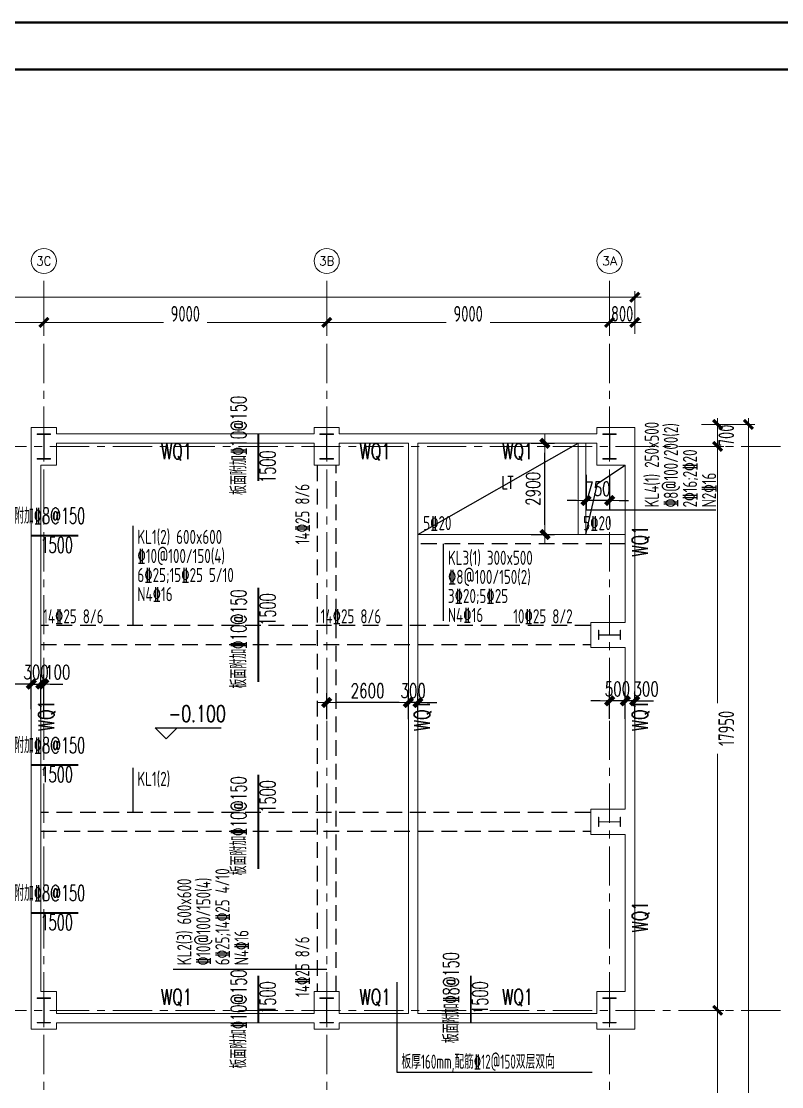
# Model space of a CAD drawing. Extents: x -1201378 to 2367219, y -619313 to 244905.
# Drawn here: x 1097524 to 1121719, y -203828 to -169915 of the extents above; entities that cross this region are included whole.
import ezdxf
from ezdxf.enums import TextEntityAlignment as Align

# ---------------------------------------------------------------- set-up
doc = ezdxf.new("R2010")
doc.units = 0
doc.header["$LTSCALE"] = 1000
doc.linetypes.add('CENTER', pattern=[2, 1.25, -0.25, 0.25, -0.25])
doc.linetypes.add('DASHED', pattern=[0.75, 0.5, -0.25])
doc.layers.get('0').update_dxf_attribs({"linetype": 'CONTINUOUS'})
doc.layers.get('Defpoints').update_dxf_attribs({"linetype": 'CONTINUOUS'})
for name, color, linetype in [('0-cxFrame', 155, 'CONTINUOUS'), ('A-WINDOW', 140, 'CONTINUOUS'), ('S-BG', 131, 'CONTINUOUS'), ('S-BKL1', 4, 'DASHED'), ('S-DK', 161, 'CONTINUOUS'), ('S-LT', 131, 'CONTINUOUS'), ('S-SGJ', 21, 'CONTINUOUS'), ('S-SKL-V', 153, 'CONTINUOUS'), ('S-TEXT', 21, 'CONTINUOUS')]:
    doc.layers.add(name, color=color, linetype=linetype)
for name, color, linetype, lineweight in [('0-cxText', 131, 'CONTINUOUS', 25), ('S-axis', 111, 'CONTINUOUS', 0), ('S-bkl', 4, 'CONTINUOUS', 0), ('S-col', 2, 'CONTINUOUS', 0), ('S-dim', 81, 'CONTINUOUS', 0), ('S-dote', 5, 'CENTER', 0), ('S-gj', 6, 'CONTINUOUS', 0)]:
    doc.layers.add(name, color=color, linetype=linetype, lineweight=lineweight)
doc.styles.add('_TCH_AXIS', font='COMPLEX', dxfattribs={"bigfont": 'GBCBIG'})
doc.styles.add('cx_tuming', font='simhei.ttf')
doc.styles.add('cx_tuqian1', font='')
doc.styles.add('SS1', font='tj-romans1.shx', dxfattribs={"width": 0.7, "bigfont": 'tj-hztxt1.shx'})
doc.styles.add('TSSD_Dimension', font='tssdeng.shx', dxfattribs={"width": 0.7, "bigfont": 'hztxt.shx'})
doc.styles.add('TSSD_Rein', font='tj-romans1.shx', dxfattribs={"width": 0.7, "bigfont": 'tj-hztxt.shx'})
doc.styles.add('样式 1', font='yjkeng.shx', dxfattribs={"width": 0.7, "height": 300, "bigfont": 'yjkchn.shx'})
doc.styles.add('黑体', font='simhei.ttf', dxfattribs={"width": 0.8})
doc.styles.get('cx_tuqian1').set_extended_font_data('SimSun')
doc.dimstyles.new('S-150-ARCHI', dxfattribs={"dimscale": 150, "dimtxt": 3, "dimasz": 2, "dimexe": 2, "dimexo": 2, "dimgap": 1, "dimtad": 1, "dimdec": 0, "dimzin": 0, "dimdsep": 46, "dimtxsty": 'SS1', "dimblk1": 'TT', "dimblk2": 'TT', "dimsah": 1, "dimcen": 1, "dimclrd": 256, "dimclre": 256, "dimclrt": 256, "dimadec": 0, "dimazin": 0, "dimtfac": 1, "dimtdec": 0, "dimtix": 1, "dimtmove": 2, "dimatfit": 0, "dimldrblk": 'TT', "dimfxl": 2, "dimtolj": 1, "dimtzin": 0, "dimarcsym": 0})
doc.dimstyles.new('TSSD_200_200', dxfattribs={"dimtxt": 500, "dimasz": 200, "dimexe": 200, "dimexo": 500, "dimgap": 200, "dimtad": 1, "dimdec": 0, "dimzin": 0, "dimdsep": 46, "dimtxsty": 'TSSD_Dimension', "dimblk": 'ARCHTICK', "dimcen": 0, "dimdle": 200, "dimclrt": 7, "dimadec": 0, "dimazin": 0, "dimtfac": 1, "dimtdec": 0, "dimtix": 1, "dimtmove": 2, "dimatfit": 3, "dimfxl": 1, "dimtolj": 1, "dimtzin": 0, "dimarcsym": 0})

# ---------------------------------------------------------------- blocks, each defined once
blk = doc.blocks.new('w42343243')
at = {"layer": 'S-col'}
blk.add_lwpolyline([(-165069, 621020), (-164639, 621020), (-164639, 621002), (-164848, 621002), (-164848, 620238), (-164639, 620238), (-164639, 620220), (-165069, 620220), (-165069, 620238), (-164860, 620238), (-164860, 621002), (-165069, 621002)], close=True, dxfattribs=at)
blk = doc.blocks.new('42343')
at = {"layer": 'A-WINDOW'}
for p in [(18000, 100), (27000, 100), (36000, 100), (18000, -17850), (27000, -17850), (36000, -17850)]:
    blk.add_blockref('w42343243', p, dxfattribs=at)
blk = doc.blocks.new('_ArchTick')
at = {"color": 0, "linetype": 'ByBlock', "const_width": 0.5}
blk.add_lwpolyline([(-0.71, -0.71), (0.71, 0.71)], dxfattribs=at)
blk = doc.blocks.new('*D509')
at = {"layer": 'Defpoints', "color": 0, "transparency": 16777216}
for p in [(-81336, -282748), (-81336, -283448), (-80320, -283448)]:
    blk.add_point(p, dxfattribs=at)
at = {"layer": 'S-axis', "color": 0, "lineweight": -2, "transparency": 16777216}
for p, q in [((-80836, -282748), (-80120, -282748)), ((-80320, -282548), (-80320, -283648)), ((-80836, -283448), (-80120, -283448))]:
    blk.add_line(p, q, dxfattribs=at)
at = {"layer": 'S-axis', "color": 0, "lineweight": -2, "transparency": 16777216, "xscale": 200, "yscale": 200, "zscale": 200}
for p, rotation in [((-80320, -282748), 90), ((-80320, -283448), 270)]:
    blk.add_blockref('_ArchTick', p, dxfattribs=dict(at, rotation=rotation))
at = {"layer": 'S-axis', "color": 7, "transparency": 16777216, "insert": (-80045, -283098), "char_height": 500, "attachment_point": 5, "rotation": 90, "style": 'TSSD_Dimension'}
blk.add_mtext('\\A1;700', dxfattribs=at)
blk = doc.blocks.new('*D510')
at = {"layer": 'Defpoints', "color": 0, "transparency": 16777216}
for p in [(-81336, -283448), (-81336, -301398), (-80320, -301398)]:
    blk.add_point(p, dxfattribs=at)
at = {"layer": 'S-axis', "color": 0, "lineweight": -2, "transparency": 16777216}
for p, q in [((-80836, -283448), (-80120, -283448)), ((-80320, -283248), (-80320, -291617)), ((-80320, -301598), (-80320, -293229)), ((-80836, -301398), (-80120, -301398))]:
    blk.add_line(p, q, dxfattribs=at)
at = {"layer": 'S-axis', "color": 0, "lineweight": -2, "transparency": 16777216, "xscale": 200, "yscale": 200, "zscale": 200}
for p, rotation in [((-80320, -283448), 90), ((-80320, -301398), 270)]:
    blk.add_blockref('_ArchTick', p, dxfattribs=dict(at, rotation=rotation))
at = {"layer": 'S-axis', "color": 7, "transparency": 16777216, "insert": (-80045, -292423), "char_height": 500, "attachment_point": 5, "rotation": 90, "style": 'TSSD_Dimension'}
blk.add_mtext('\\A1;17950', dxfattribs=at)
blk = doc.blocks.new('*D511')
at = {"layer": 'Defpoints', "color": 0, "transparency": 16777216}
for p in [(-81336, -301398), (-81336, -319348), (-80320, -319348)]:
    blk.add_point(p, dxfattribs=at)
at = {"layer": 'S-axis', "color": 0, "lineweight": -2, "transparency": 16777216}
for p, q in [((-80836, -301398), (-80120, -301398)), ((-80320, -301198), (-80320, -309567)), ((-80320, -319548), (-80320, -311179)), ((-80836, -319348), (-80120, -319348))]:
    blk.add_line(p, q, dxfattribs=at)
at = {"layer": 'S-axis', "color": 0, "lineweight": -2, "transparency": 16777216, "xscale": 200, "yscale": 200, "zscale": 200}
for p, rotation in [((-80320, -301398), 90), ((-80320, -319348), 270)]:
    blk.add_blockref('_ArchTick', p, dxfattribs=dict(at, rotation=rotation))
at = {"layer": 'S-axis', "color": 7, "transparency": 16777216, "insert": (-80045, -310373), "char_height": 500, "attachment_point": 5, "rotation": 90, "style": 'TSSD_Dimension'}
blk.add_mtext('\\A1;17950', dxfattribs=at)
blk = doc.blocks.new('*D457')
at = {"layer": 'Defpoints', "color": 0, "transparency": 16777216}
for p in [(-81236, -282748), (-81236, -355948), (-79341, -355948)]:
    blk.add_point(p, dxfattribs=at)
at = {"layer": 'S-axis', "color": 0, "lineweight": -2, "transparency": 16777216}
for p, q in [((-80736, -282748), (-79141, -282748)), ((-79341, -282548), (-79341, -318516)), ((-79341, -356148), (-79341, -320181)), ((-80736, -355948), (-79141, -355948))]:
    blk.add_line(p, q, dxfattribs=at)
at = {"layer": 'S-axis', "color": 0, "lineweight": -2, "transparency": 16777216, "xscale": 200, "yscale": 200, "zscale": 200}
for p, rotation in [((-79341, -282748), 90), ((-79341, -355948), 270)]:
    blk.add_blockref('_ArchTick', p, dxfattribs=dict(at, rotation=rotation))
at = {"layer": 'S-axis', "color": 7, "transparency": 16777216, "insert": (-79066, -319348), "char_height": 500, "attachment_point": 5, "rotation": 90, "style": 'TSSD_Dimension'}
blk.add_mtext('\\A1;73200', dxfattribs=at)
blk = doc.blocks.new('*D479')
at = {"layer": 'Defpoints', "color": 0, "transparency": 16777216}
for p in [(-101758, -279500), (-110758, -280358), (-101758, -280358)]:
    blk.add_point(p, dxfattribs=at)
at = {"layer": 'S-axis', "color": 0, "lineweight": -2, "transparency": 16777216}
for p, q in [((-110758, -279858), (-110758, -279300)), ((-101758, -279858), (-101758, -279300)), ((-110958, -279500), (-106957, -279500)), ((-101558, -279500), (-105560, -279500))]:
    blk.add_line(p, q, dxfattribs=at)
at = {"layer": 'S-axis', "color": 0, "lineweight": -2, "transparency": 16777216, "xscale": 200, "yscale": 200, "zscale": 200, "rotation": 180}
blk.add_blockref('_ArchTick', (-110758, -279500), dxfattribs=at)
at = {"layer": 'S-axis', "color": 0, "lineweight": -2, "transparency": 16777216, "xscale": 200, "yscale": 200, "zscale": 200}
blk.add_blockref('_ArchTick', (-101758, -279500), dxfattribs=at)
at = {"layer": 'S-axis', "color": 7, "transparency": 16777216, "insert": (-106258, -279225), "char_height": 500, "attachment_point": 5, "style": 'TSSD_Dimension'}
blk.add_mtext('\\A1;9000', dxfattribs=at)
blk = doc.blocks.new('*D480')
at = {"layer": 'Defpoints', "color": 0, "transparency": 16777216}
for p in [(-92758, -279500), (-101758, -280358), (-92758, -280358)]:
    blk.add_point(p, dxfattribs=at)
at = {"layer": 'S-axis', "color": 0, "lineweight": -2, "transparency": 16777216}
for p, q in [((-101758, -279858), (-101758, -279300)), ((-92758, -279858), (-92758, -279300)), ((-101958, -279500), (-97957, -279500)), ((-92558, -279500), (-96560, -279500))]:
    blk.add_line(p, q, dxfattribs=at)
at = {"layer": 'S-axis', "color": 0, "lineweight": -2, "transparency": 16777216, "xscale": 200, "yscale": 200, "zscale": 200, "rotation": 180}
blk.add_blockref('_ArchTick', (-101758, -279500), dxfattribs=at)
at = {"layer": 'S-axis', "color": 0, "lineweight": -2, "transparency": 16777216, "xscale": 200, "yscale": 200, "zscale": 200}
blk.add_blockref('_ArchTick', (-92758, -279500), dxfattribs=at)
at = {"layer": 'S-axis', "color": 7, "transparency": 16777216, "insert": (-97258, -279225), "char_height": 500, "attachment_point": 5, "style": 'TSSD_Dimension'}
blk.add_mtext('\\A1;9000', dxfattribs=at)
blk = doc.blocks.new('*D481')
at = {"layer": 'Defpoints', "color": 0, "transparency": 16777216}
for p in [(-83758, -279500), (-92758, -280358), (-83758, -280358)]:
    blk.add_point(p, dxfattribs=at)
at = {"layer": 'S-axis', "color": 0, "lineweight": -2, "transparency": 16777216}
for p, q in [((-92758, -279858), (-92758, -279300)), ((-83758, -279858), (-83758, -279300)), ((-92958, -279500), (-88957, -279500)), ((-83558, -279500), (-87560, -279500))]:
    blk.add_line(p, q, dxfattribs=at)
at = {"layer": 'S-axis', "color": 0, "lineweight": -2, "transparency": 16777216, "xscale": 200, "yscale": 200, "zscale": 200, "rotation": 180}
blk.add_blockref('_ArchTick', (-92758, -279500), dxfattribs=at)
at = {"layer": 'S-axis', "color": 0, "lineweight": -2, "transparency": 16777216, "xscale": 200, "yscale": 200, "zscale": 200}
blk.add_blockref('_ArchTick', (-83758, -279500), dxfattribs=at)
at = {"layer": 'S-axis', "color": 7, "transparency": 16777216, "insert": (-88258, -279225), "char_height": 500, "attachment_point": 5, "style": 'TSSD_Dimension'}
blk.add_mtext('\\A1;9000', dxfattribs=at)
blk = doc.blocks.new('*D482')
at = {"layer": 'Defpoints', "color": 0, "transparency": 16777216}
for p in [(-82958, -279500), (-83758, -280358), (-82958, -280358)]:
    blk.add_point(p, dxfattribs=at)
at = {"layer": 'S-axis', "color": 0, "lineweight": -2, "transparency": 16777216}
for p, q in [((-83758, -279858), (-83758, -279300)), ((-82958, -279858), (-82958, -279300)), ((-83958, -279500), (-82758, -279500))]:
    blk.add_line(p, q, dxfattribs=at)
at = {"layer": 'S-axis', "color": 0, "lineweight": -2, "transparency": 16777216, "xscale": 200, "yscale": 200, "zscale": 200, "rotation": 180}
blk.add_blockref('_ArchTick', (-83758, -279500), dxfattribs=at)
at = {"layer": 'S-axis', "color": 0, "lineweight": -2, "transparency": 16777216, "xscale": 200, "yscale": 200, "zscale": 200}
blk.add_blockref('_ArchTick', (-82958, -279500), dxfattribs=at)
at = {"layer": 'S-axis', "color": 7, "transparency": 16777216, "insert": (-83358, -279225), "char_height": 500, "attachment_point": 5, "style": 'TSSD_Dimension'}
blk.add_mtext('\\A1;800', dxfattribs=at)
blk = doc.blocks.new('*D483')
at = {"layer": 'Defpoints', "color": 0, "transparency": 16777216}
for p in [(-82958, -278700), (-268658, -280258), (-82958, -280258)]:
    blk.add_point(p, dxfattribs=at)
at = {"layer": 'S-axis', "color": 0, "lineweight": -2, "transparency": 16777216}
for p, q in [((-268858, -278700), (-176749, -278700)), ((-268658, -279758), (-268658, -278500)), ((-82758, -278700), (-174868, -278700)), ((-82958, -279758), (-82958, -278500))]:
    blk.add_line(p, q, dxfattribs=at)
at = {"layer": 'S-axis', "color": 0, "lineweight": -2, "transparency": 16777216, "xscale": 200, "yscale": 200, "zscale": 200, "rotation": 180}
blk.add_blockref('_ArchTick', (-268658, -278700), dxfattribs=at)
at = {"layer": 'S-axis', "color": 0, "lineweight": -2, "transparency": 16777216, "xscale": 200, "yscale": 200, "zscale": 200}
blk.add_blockref('_ArchTick', (-82958, -278700), dxfattribs=at)
at = {"layer": 'S-axis', "color": 7, "transparency": 16777216, "insert": (-175808, -278425), "char_height": 500, "attachment_point": 5, "style": 'TSSD_Dimension'}
blk.add_mtext('\\A1;185700', dxfattribs=at)
blk = doc.blocks.new('TK22.A0 L(Dragon)')
at = {"layer": '0-cxFrame', "color": 7, "const_width": 0.5}
blk.add_lwpolyline([(0, 0), (-1486, 0), (-1486, 841), (0, 841)], close=True, dxfattribs=at)
at = {"layer": '0-cxFrame', "const_width": 0.5}
blk.add_lwpolyline([(-80, 10), (-1466, 10), (-1466, 831), (-80, 831)], close=True, dxfattribs=at)
at = {"style": '黑体', "flags": 4}
blk.add_attdef('图幅', text='', height=3.3, dxfattribs=at).set_placement((-40, 3), align=Align.RIGHT)
at = {"layer": '0-cxText', "flags": 4}
for tag, height, style, p in [('建设单位', 3.5, 'cx_tuming', (-45, 240)), ('项目名称', 3.5, 'cx_tuming', (-45, 210)), ('子项名称', 3.5, 'cx_tuming', (-45, 180)), ('工程编号', 3.3, 'cx_tuqian1', (-35, 165)), ('图名1', 3.5, 'cx_tuming', (-45, 87)), ('图名2', 3.5, 'cx_tuming', (-45, 79)), ('图名3', 3.5, 'cx_tuming', (-45, 71)), ('出图日期', 3.3, 'cx_tuqian1', (-39, 60)), ('专业', 3.3, 'cx_tuqian1', (-55, 52)), ('图号', 3.3, 'cx_tuqian1', (-55, 44)), ('版次', 3.3, 'cx_tuqian1', (-20, 44))]:
    blk.add_attdef(tag, text='', height=height, dxfattribs=dict(at, style=style)).set_placement(p, align=Align.MIDDLE)
at = {"layer": 'Defpoints', "color": 6, "flags": 4}
for tag, height, style, p in [('tufu', 3.3, '黑体', (-12, 12)), ('dwfname', 4, 'cx_tuqian1', (-80, 3))]:
    blk.add_attdef(tag, text='', height=height, dxfattribs=dict(at, style=style)).set_placement(p, align=Align.RIGHT)
blk = doc.blocks.new('nt66')
at = {"layer": 'S-col'}
blk.add_lwpolyline([(-195790, 766820), (-195490, 766820), (-195490, 766808), (-195636, 766808), (-195636, 766132), (-195490, 766132), (-195490, 766120), (-195790, 766120), (-195790, 766132), (-195644, 766132), (-195644, 766808), (-195790, 766808)], close=True, dxfattribs=at)
blk = doc.blocks.new('TT')
blk.add_line((-0.97, 0), (0.97, 0))
at = {"const_width": 0.45}
blk.add_lwpolyline([(-0.44, -0.44), (0.44, 0.44)], dxfattribs=at)
blk = doc.blocks.new('*D6284')
at = {"layer": 'Defpoints', "color": 0, "transparency": 16777216}
for p in [(1098142, -191011), (1097842, -192112), (1098142, -192112)]:
    blk.add_point(p, dxfattribs=at)
at = {"layer": 'S-dim', "lineweight": -2, "transparency": 16777216}
for p, q in [((1097842, -191812), (1097842, -190711)), ((1098142, -191812), (1098142, -190711)), ((1097542, -191011), (1097242, -191011)), ((1097842, -191011), (1098142, -191011)), ((1098442, -191011), (1098742, -191011))]:
    blk.add_line(p, q, dxfattribs=at)
at = {"layer": 'S-dim', "lineweight": -2, "transparency": 16777216, "xscale": 300, "yscale": 300, "zscale": 300}
blk.add_blockref('TT', (1097842, -191011), dxfattribs=at)
at = {"layer": 'S-dim', "lineweight": -2, "transparency": 16777216, "xscale": 300, "yscale": 300, "zscale": 300, "rotation": 180}
blk.add_blockref('TT', (1098142, -191011), dxfattribs=at)
at = {"layer": 'S-dim', "transparency": 16777216, "insert": (1097992, -190636), "char_height": 450, "attachment_point": 5, "style": 'SS1'}
blk.add_mtext('\\A1;300', dxfattribs=at)
blk = doc.blocks.new('*D6285')
at = {"layer": 'Defpoints', "color": 0, "transparency": 16777216}
for p in [(1098242, -191011), (1098142, -192423), (1098242, -192423)]:
    blk.add_point(p, dxfattribs=at)
at = {"layer": 'S-dim', "lineweight": -2, "transparency": 16777216}
for p, q in [((1098142, -192123), (1098142, -190711)), ((1098242, -192123), (1098242, -190711)), ((1097842, -191011), (1097542, -191011)), ((1098142, -191011), (1098242, -191011)), ((1098542, -191011), (1098842, -191011))]:
    blk.add_line(p, q, dxfattribs=at)
at = {"layer": 'S-dim', "lineweight": -2, "transparency": 16777216, "xscale": 300, "yscale": 300, "zscale": 300}
blk.add_blockref('TT', (1098142, -191011), dxfattribs=at)
at = {"layer": 'S-dim', "lineweight": -2, "transparency": 16777216, "xscale": 300, "yscale": 300, "zscale": 300, "rotation": 180}
blk.add_blockref('TT', (1098242, -191011), dxfattribs=at)
at = {"layer": 'S-dim', "transparency": 16777216, "insert": (1098682, -190636), "char_height": 450, "attachment_point": 5, "style": 'SS1'}
blk.add_mtext('\\A1;100', dxfattribs=at)
blk = doc.blocks.new('*D6286')
at = {"layer": 'Defpoints', "color": 0, "transparency": 16777216}
for p in [(1109842, -191599), (1109842, -192424), (1110142, -192424)]:
    blk.add_point(p, dxfattribs=at)
at = {"layer": 'S-dim', "lineweight": -2, "transparency": 16777216}
for p, q in [((1109542, -191599), (1109242, -191599)), ((1109842, -192124), (1109842, -191299)), ((1110142, -191599), (1109842, -191599)), ((1110142, -192124), (1110142, -191299)), ((1110442, -191599), (1110742, -191599))]:
    blk.add_line(p, q, dxfattribs=at)
at = {"layer": 'S-dim', "lineweight": -2, "transparency": 16777216, "xscale": 300, "yscale": 300, "zscale": 300}
blk.add_blockref('TT', (1109842, -191599), dxfattribs=at)
at = {"layer": 'S-dim', "lineweight": -2, "transparency": 16777216, "xscale": 300, "yscale": 300, "zscale": 300, "rotation": 180}
blk.add_blockref('TT', (1110142, -191599), dxfattribs=at)
at = {"layer": 'S-dim', "transparency": 16777216, "insert": (1109992, -191224), "char_height": 450, "attachment_point": 5, "style": 'SS1'}
blk.add_mtext('\\A1;300', dxfattribs=at)
blk = doc.blocks.new('*D6287')
at = {"layer": 'Defpoints', "color": 0, "transparency": 16777216}
for p in [(1107242, -191599), (1107242, -192424), (1109842, -192424)]:
    blk.add_point(p, dxfattribs=at)
at = {"layer": 'S-dim', "lineweight": -2, "transparency": 16777216}
for p, q in [((1107242, -192124), (1107242, -191299)), ((1109542, -191599), (1107542, -191599)), ((1109842, -192124), (1109842, -191299))]:
    blk.add_line(p, q, dxfattribs=at)
at = {"layer": 'S-dim', "lineweight": -2, "transparency": 16777216, "xscale": 300, "yscale": 300, "zscale": 300, "rotation": 180}
blk.add_blockref('TT', (1107242, -191599), dxfattribs=at)
at = {"layer": 'S-dim', "lineweight": -2, "transparency": 16777216, "xscale": 300, "yscale": 300, "zscale": 300}
blk.add_blockref('TT', (1109842, -191599), dxfattribs=at)
at = {"layer": 'S-dim', "transparency": 16777216, "insert": (1108542, -191224), "char_height": 450, "attachment_point": 5, "style": 'SS1'}
blk.add_mtext('\\A1;2600', dxfattribs=at)
blk = doc.blocks.new('*D6288')
at = {"layer": 'Defpoints', "color": 0, "transparency": 16777216}
for p in [(1116742, -191545), (1116742, -192423), (1117042, -192423)]:
    blk.add_point(p, dxfattribs=at)
at = {"layer": 'S-dim', "lineweight": -2, "transparency": 16777216}
for p, q in [((1116742, -192123), (1116742, -191245)), ((1117042, -192123), (1117042, -191245)), ((1116442, -191545), (1116142, -191545)), ((1117042, -191545), (1116742, -191545)), ((1117342, -191545), (1117642, -191545))]:
    blk.add_line(p, q, dxfattribs=at)
at = {"layer": 'S-dim', "lineweight": -2, "transparency": 16777216, "xscale": 300, "yscale": 300, "zscale": 300}
blk.add_blockref('TT', (1116742, -191545), dxfattribs=at)
at = {"layer": 'S-dim', "lineweight": -2, "transparency": 16777216, "xscale": 300, "yscale": 300, "zscale": 300, "rotation": 180}
blk.add_blockref('TT', (1117042, -191545), dxfattribs=at)
at = {"layer": 'S-dim', "transparency": 16777216, "insert": (1117404, -191170), "char_height": 450, "attachment_point": 5, "style": 'SS1'}
blk.add_mtext('\\A1;300', dxfattribs=at)
blk = doc.blocks.new('*D6289')
at = {"layer": 'Defpoints', "color": 0, "transparency": 16777216}
for p in [(1116242, -191545), (1116242, -192423), (1116742, -192423)]:
    blk.add_point(p, dxfattribs=at)
at = {"layer": 'S-dim', "lineweight": -2, "transparency": 16777216}
for p, q in [((1116242, -192123), (1116242, -191245)), ((1116742, -192123), (1116742, -191245)), ((1115942, -191545), (1115642, -191545)), ((1116742, -191545), (1116242, -191545)), ((1117042, -191545), (1117342, -191545))]:
    blk.add_line(p, q, dxfattribs=at)
at = {"layer": 'S-dim', "lineweight": -2, "transparency": 16777216, "xscale": 300, "yscale": 300, "zscale": 300}
blk.add_blockref('TT', (1116242, -191545), dxfattribs=at)
at = {"layer": 'S-dim', "lineweight": -2, "transparency": 16777216, "xscale": 300, "yscale": 300, "zscale": 300, "rotation": 180}
blk.add_blockref('TT', (1116742, -191545), dxfattribs=at)
at = {"layer": 'S-dim', "transparency": 16777216, "insert": (1116492, -191170), "char_height": 450, "attachment_point": 5, "style": 'SS1'}
blk.add_mtext('\\A1;500', dxfattribs=at)
blk = doc.blocks.new('*D6290')
at = {"layer": 'Defpoints', "color": 0, "transparency": 16777216}
for p in [(1113442, -183348), (1114186, -183348), (1113442, -186248)]:
    blk.add_point(p, dxfattribs=at)
at = {"layer": 'S-dim', "lineweight": -2, "transparency": 16777216}
for p, q in [((1113742, -183348), (1114486, -183348)), ((1114186, -185948), (1114186, -183648)), ((1113742, -186248), (1114486, -186248))]:
    blk.add_line(p, q, dxfattribs=at)
at = {"layer": 'S-dim', "lineweight": -2, "transparency": 16777216, "xscale": 300, "yscale": 300, "zscale": 300}
for p, rotation in [((1114186, -183348), 90), ((1114186, -186248), 270)]:
    blk.add_blockref('TT', p, dxfattribs=dict(at, rotation=rotation))
at = {"layer": 'S-dim', "transparency": 16777216, "insert": (1113811, -184798), "char_height": 450, "attachment_point": 5, "rotation": 90, "style": 'SS1'}
blk.add_mtext('\\A1;2900', dxfattribs=at)
blk = doc.blocks.new('*D6300')
at = {"layer": 'Defpoints', "color": 0, "transparency": 16777216}
for p in [(1115492, -184048), (1116242, -184048), (1115492, -185169)]:
    blk.add_point(p, dxfattribs=at)
at = {"layer": 'S-dim', "lineweight": -2, "transparency": 16777216}
for p, q in [((1115492, -184348), (1115492, -185469)), ((1116242, -184348), (1116242, -185469)), ((1115192, -185169), (1114892, -185169)), ((1116242, -185169), (1115492, -185169)), ((1116542, -185169), (1116842, -185169))]:
    blk.add_line(p, q, dxfattribs=at)
at = {"layer": 'S-dim', "lineweight": -2, "transparency": 16777216, "xscale": 300, "yscale": 300, "zscale": 300}
blk.add_blockref('TT', (1115492, -185169), dxfattribs=at)
at = {"layer": 'S-dim', "lineweight": -2, "transparency": 16777216, "xscale": 300, "yscale": 300, "zscale": 300, "rotation": 180}
blk.add_blockref('TT', (1116242, -185169), dxfattribs=at)
at = {"layer": 'S-dim', "transparency": 16777216, "insert": (1115867, -184794), "char_height": 450, "attachment_point": 5, "style": 'SS1'}
blk.add_mtext('\\A1;750', dxfattribs=at)
blk = doc.blocks.new('3#轴网')
at = {"layer": 'S-axis'}
for centre in [(-101758.5, -277544.2), (-92758.5, -277544.2), (-83758.5, -277544.2)]:
    blk.add_circle(centre, 400, dxfattribs=at)
at = {"layer": 'S-dote'}
for p, q in [((-101758.5, -363428.2), (-101758.5, -277944.2)), ((-92758.5, -363428.2), (-92758.5, -277944.2)), ((-83758.5, -363428.2), (-83758.5, -277944.2)), ((-78316.2, -283448.2), (-273210.6, -283448.2)), ((-78316.2, -301398.2), (-273210.6, -301398.2))]:
    blk.add_line(p, q, dxfattribs=at)
at = {"layer": 'S-axis', "style": '_TCH_AXIS'}
for s, height, p, p2 in [('3C', 294.28, (-101996.7, -277691.4), (-101520.2, -277691.4)), ('3B', 282.17, (-93000.3, -277685.3), (-92516.6, -277685.3)), ('3A', 276.42, (-84002, -277682.4), (-83515, -277682.4))]:
    blk.add_text(s, height=height, dxfattribs=at).set_placement(p, p2, align=Align.FIT)
at = {"layer": 'S-axis'}
for base, p1, p2, angle, picture, middle in [((-82958.5, -278700.4), (-268658.5, -280258.4), (-82958.5, -280258.4), 0, '*D483', (-175808.5, -278425.4)), ((-101758.5, -279500.4), (-110758.5, -280358.4), (-101758.5, -280358.4), 0, '*D479', (-106258.5, -279225.4)), ((-92758.5, -279500.4), (-101758.5, -280358.4), (-92758.5, -280358.4), 0, '*D480', (-97258.5, -279225.4)), ((-83758.5, -279500.4), (-92758.5, -280358.4), (-83758.5, -280358.4), 0, '*D481', (-88258.5, -279225.4)), ((-82958.5, -279500.4), (-83758.5, -280358.4), (-82958.5, -280358.4), 0, '*D482', (-83358.5, -279225.4)), ((-80320.4, -283448.2), (-81336.2, -282748.2), (-81336.2, -283448.2), 270, '*D509', (-80045.4, -283098.2)), ((-79340.7, -355948.2), (-81236.2, -282748.2), (-81236.2, -355948.2), 270, '*D457', (-79065.7, -319348.2)), ((-80320.4, -301398.2), (-81336.2, -283448.2), (-81336.2, -301398.2), 270, '*D510', (-80045.4, -292423.2)), ((-80320.4, -319348.2), (-81336.2, -301398.2), (-81336.2, -319348.2), 270, '*D511', (-80045.4, -310373.2))]:
    dim = blk.add_linear_dim(base=base, p1=p1, p2=p2, angle=angle, dimstyle='TSSD_200_200', dxfattribs=at)
    dim.commit()
    dim.dimension.update_dxf_attribs({"geometry": picture, "text_midpoint": middle, "dimtype": 161})

msp = doc.modelspace()

# ---------------------------------------------------------------- linework, layer by layer
at = {"layer": 'S-BG'}
msp.add_lwpolyline([(1102479, -192400.6), (1102129, -192750.6), (1101779, -192400.6), (1103879, -192400.6)], dxfattribs=at)
at = {"layer": 'S-bkl'}
for p, q in [((1115241.5, -183348.3), (1115241.5, -186248.2)), ((1115491.5, -183348.3), (1115491.5, -186248.2)), ((1116741.5, -186248.2), (1110141.5, -186248.2))]:
    msp.add_line(p, q, dxfattribs=at)
at = {"layer": 'S-BKL1'}
for p, q in [((1106941.5, -184048.3), (1106941.5, -200798.2)), ((1107541.5, -200798.2), (1107541.5, -184048.3)), ((1116741.5, -186548.2), (1110141.5, -186548.2)), ((1115641.5, -189148), (1098141.5, -189148)), ((1098141.5, -189748), (1115641.5, -189748)), ((1115641.5, -195098), (1098141.5, -195098)), ((1098141.5, -195698), (1115641.5, -195698))]:
    msp.add_line(p, q, dxfattribs=at)
at = {"layer": 'S-col'}
for points in [[(1097841.5, -200798.2), (1097841.5, -184048.3), (1097841.5, -182848.3), (1098641.5, -182848.3), (1098641.5, -183048.3), (1106841.5, -183048.3), (1106841.5, -182848.3), (1107641.5, -182848.3), (1107641.5, -183048.3), (1115841.5, -183048.3), (1115841.5, -182848.3), (1117041.5, -182848.3), (1117041.5, -201998.2), (1115841.5, -201998.2), (1115841.5, -201799.1), (1107641.5, -201799.1), (1107641.5, -201998.2), (1106841.5, -201998.2), (1106841.5, -201799.1), (1098641.5, -201799.1), (1098641.5, -201998.2), (1097841.5, -201998.2), (1097841.5, -200798.2)], [(1098641.5, -183348.3), (1098641.5, -184048.3), (1098141.5, -184048.3), (1098141.5, -200798.2), (1098641.5, -200798.2), (1098641.5, -201499.1), (1106841.5, -201499.1), (1106841.5, -200798.2), (1107641.5, -200798.2), (1107641.5, -201499.1), (1109841.5, -201499.1), (1109841.5, -183348.3), (1107641.5, -183348.3), (1107641.5, -184048.3), (1106841.5, -184048.3), (1106841.5, -183348.3), (1098641.5, -183348.3)]]:
    msp.add_lwpolyline(points, dxfattribs=at)
msp.add_lwpolyline([(1110141.5, -183348.3), (1110141.5, -201499.1), (1115841.5, -201499.1), (1115841.5, -200798.2), (1116741.5, -200798.2), (1116741.5, -195798), (1115641.5, -195798), (1115641.5, -194998), (1116741.5, -194998), (1116741.5, -189848), (1115641.5, -189848), (1115641.5, -189048), (1116741.5, -189048), (1116741.5, -184048.3), (1115841.5, -184048.3), (1115841.5, -183348.3)], close=True, dxfattribs=at)
at = {"layer": 'S-DK', "ltscale": 0.25}
msp.add_lwpolyline([(1115491.5, -186248.2), (1115853.5, -184631.1), (1116741.5, -184048.3)], dxfattribs=at)
at = {"layer": 'S-gj', "const_width": 60}
for points in [[(1105065.6, -183048.3), (1105065.6, -184548.3)], [(1099341.5, -186286.6), (1097841.5, -186286.6)], [(1105065.6, -187948), (1105065.6, -190948)], [(1099341.5, -193591.4), (1097841.5, -193591.4)], [(1105065.6, -193898), (1105065.6, -196898)], [(1099341.5, -198296.5), (1097841.5, -198296.5)], [(1105065.6, -200299.1), (1105065.6, -201799.1)], [(1111825.7, -200299.1), (1111825.7, -201799.1)]]:
    msp.add_lwpolyline(points, dxfattribs=at)
at = {"layer": 'S-LT'}
msp.add_line((1110141.5, -186248.2), (1115241.5, -183348.3), dxfattribs=at)
at = {"layer": 'S-SGJ'}
msp.add_lwpolyline([(1115687.8, -203377.9), (1109481.4, -203377.9), (1109481.4, -200498.2)], dxfattribs=at)
at = {"layer": 'S-SKL-V'}
for p, q in [((1119623.1, -185472.8), (1115491.5, -185472.8)), ((1101080.9, -189148), (1101080.9, -185973.4)), ((1110962.4, -188996.4), (1110962.4, -186548.2)), ((1101080.9, -195098), (1101080.9, -193675.5)), ((1107241.5, -200096.9), (1102354, -200096.9))]:
    msp.add_line(p, q, dxfattribs=at)

# ---------------------------------------------------------------- block references
at = {"layer": '0-cxFrame', "xscale": 150, "yscale": 150, "zscale": 150}
msp.add_blockref('TK22.A0 L(Dragon)', (1135008.3, -296102.2), dxfattribs=at)
at = {"layer": 'S-axis'}
msp.add_blockref('3#轴网', (1200000, 100000), dxfattribs=at)
at = {"layer": 'S-col'}
msp.add_blockref('42343', (1245095.7, -804168.2), dxfattribs=at)
at = {"layer": 'S-col', "rotation": 90}
for p in [(1882711.7, 6191.8), (1882711.7, 241.8)]:
    msp.add_blockref('nt66', p, dxfattribs=at)

# ---------------------------------------------------------------- texts
at = {"layer": 'S-BG', "style": 'SS1', "width": 0.7}
msp.add_text('-0.100', height=525, dxfattribs=at).set_placement((1102204, -192216.8, 0))
at = {"layer": 'S-LT', "style": 'SS1', "width": 0.7}
msp.add_text('LT', height=400, rotation=360, dxfattribs=at).set_placement((1112991.5, -184798.2), align=Align.CENTER)
at = {"layer": 'S-SGJ', "style": 'TSSD_Rein', "width": 0.7}
for p in [(1102464.7, -183999.1), (1108782.9, -183999.1), (1113317.6, -183999.1), (1102464.7, -201369), (1108782.9, -201369), (1113317.6, -201369)]:
    msp.add_text('WQ1', height=500, dxfattribs=at).set_placement(p, align=Align.BOTTOM_CENTER)
for p in [(1117611.4, -186460), (1098715.2, -192017.1), (1110672.9, -192017.1), (1117611.4, -192017.1), (1117611.4, -198425.7)]:
    msp.add_text('WQ1', height=500, rotation=90, dxfattribs=at).set_placement(p, align=Align.BOTTOM_CENTER)
at = {"layer": 'S-SGJ', "style": '样式 1', "width": 0.6}
msp.add_text('板厚160mm,配筋%%13212@150双层双向', height=450, dxfattribs=at).set_placement((1109618.8, -203256.7))
at = {"layer": 'S-SKL-V', "style": '样式 1', "width": 0.7}
for s, p in [('KL4(1) 250x500', (1117810.3, -185385.3)), ('%%1328@100/200(2)', (1118417.8, -185385.3)), ('2%%13216;2%%13220', (1119025.3, -185385.3)), ('N2%%13216', (1119632.8, -185385.3)), ('14%%13225 8/6', (1106690.1, -186561.6)), ('6%%13225;14%%13225 4/10', (1104147.6, -199961.9)), ('KL2(3) 600x600', (1102932.6, -199961.9)), ('%%13210@100/150(4)', (1103540.1, -199961.9)), ('N4%%13216', (1104755.1, -199961.9)), ('14%%13225 8/6', (1106690.1, -200970.5))]:
    msp.add_text(s, height=450, rotation=90, dxfattribs=at).set_placement(p)
for s, p in [('5%%13220', (1110312.5, -186113)), ('5%%13220', (1115402.8, -186113)), ('KL1(2) 600x600', (1101215.9, -186551.9)), ('%%13210@100/150(4)', (1101215.9, -187159.4)), ('KL3(1) 300x500', (1111097.4, -187217.3)), ('6%%13225;15%%13225 5/10', (1101215.9, -187766.9)), ('%%1328@100/150(2)', (1111097.4, -187824.8)), ('N4%%13216', (1101215.9, -188374.4)), ('3%%13220;5%%13225', (1111097.4, -188432.3)), ('14%%13225 8/6', (1098217.1, -189079.3)), ('14%%13225 8/6', (1107051.1, -189079.3)), ('N4%%13216', (1111097.4, -189039.8)), ('10%%13225 8/2', (1113177.2, -189079.3)), ('KL1(2)', (1101215.9, -194254.1))]:
    msp.add_text(s, height=450, dxfattribs=at).set_placement(p)
at = {"layer": 'S-TEXT', "style": 'TSSD_Rein', "width": 0.6}
for s, p in [('板面附加%%15310@150', (1104835.2, -181839.1)), ('1500', (1105762.9, -183578.8)), ('板面附加%%15310@150', (1104835.2, -188001.8)), ('1500', (1105762.9, -188125)), ('板面附加%%15310@150', (1104835.2, -193951.8)), ('1500', (1105762.9, -194075)), ('板面附加%%1538@150', (1111595.3, -199548)), ('板面附加%%15310@150', (1104835.2, -200101.3)), ('1500', (1105762.9, -200476.1)), ('1500', (1112523, -200476.1))]:
    msp.add_text(s, height=500, rotation=90, dxfattribs=at).set_placement(p, align=Align.BOTTOM_RIGHT)
for s, p in [('板面附加%%1538@150', (1099556.4, -186056.2)), ('1500', (1099164.5, -186983.9)), ('板面附加%%1538@150', (1099556.4, -193361)), ('1500', (1099164.5, -194288.8)), ('板面附加%%1538@150', (1099556.4, -198066.2)), ('1500', (1099164.5, -198993.9))]:
    msp.add_text(s, height=500, dxfattribs=at).set_placement(p, align=Align.BOTTOM_RIGHT)

# ---------------------------------------------------------------- dimensions: what is measured, and where the dimension line sits
at = {"layer": 'S-dim'}
dim = msp.add_linear_dim(base=(1114186, -183348.3), p1=(1113441.5, -186248.2), p2=(1113441.5, -183348.3), angle=90, dimstyle='S-150-ARCHI', dxfattribs=at)
dim.commit()
dim.dimension.update_dxf_attribs({"geometry": '*D6290', "text_midpoint": (1113811, -184798.2)})
for base, p1, p2, picture, middle in [((1115491.5, -185168.8), (1116241.5, -184048.3), (1115491.5, -184048.3), '*D6300', (1115866.5, -184793.8)), ((1098141.5, -191011.4), (1097841.5, -192112.2), (1098141.5, -192112.2), '*D6284', (1097991.5, -190636.4)), ((1107241.5, -191599.1), (1109841.5, -192423.7), (1107241.5, -192423.7), '*D6287', (1108541.5, -191224.1)), ((1109841.5, -191599.1), (1110141.5, -192423.7), (1109841.5, -192423.7), '*D6286', (1109991.5, -191224.1)), ((1116241.5, -191544.6), (1116741.5, -192423), (1116241.5, -192423), '*D6289', (1116491.5, -191169.6))]:
    dim = msp.add_linear_dim(base=base, p1=p1, p2=p2, dimstyle='S-150-ARCHI', dxfattribs=at)
    dim.commit()
    dim.dimension.update_dxf_attribs({"geometry": picture, "text_midpoint": middle})
for base, p1, p2, picture, middle in [((1098241.5, -191011.4), (1098141.5, -192423.2), (1098241.5, -192423.2), '*D6285', (1098682.3, -190636.4)), ((1116741.5, -191544.6), (1117041.5, -192423.2), (1116741.5, -192423), '*D6288', (1117403.7, -191169.6))]:
    dim = msp.add_linear_dim(base=base, p1=p1, p2=p2, dimstyle='S-150-ARCHI', dxfattribs=at)
    dim.commit()
    dim.dimension.update_dxf_attribs({"geometry": picture, "text_midpoint": middle, "dimtype": 160})

doc.saveas('drawing.dxf')
